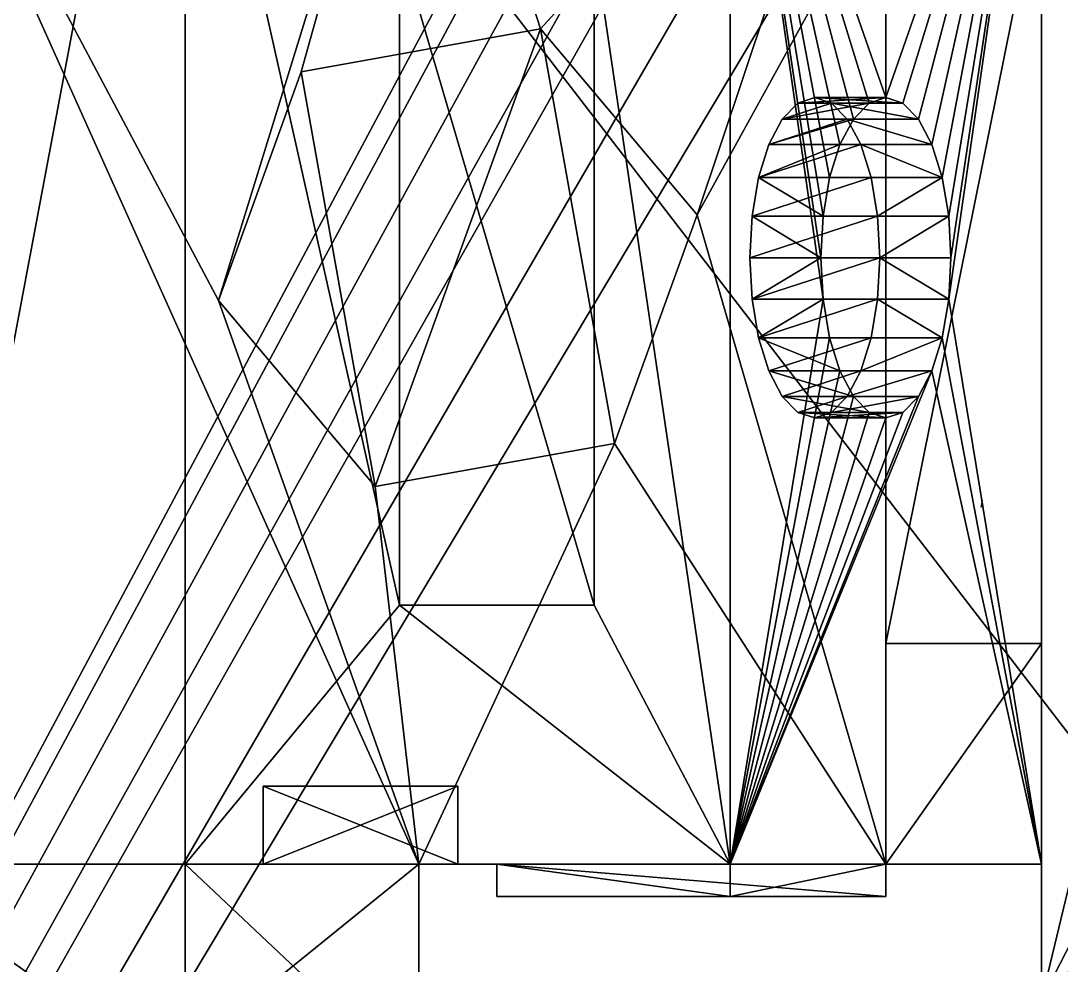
# Model space of a CAD drawing. Extents: x 0 to 36814, y -3929 to 172.
# Drawn here: x 36657.23 to 36670.59, y -3855.21 to -3843.08 of the extents above; entities that cross this region are included whole.
import ezdxf

# ---------------------------------------------------------------- set-up
doc = ezdxf.new("R2010")
doc.units = 0
doc.header["$LTSCALE"] = 25.4
doc.layers.get('0').update_dxf_attribs({"color": 13, "linetype": 'CONTINUOUS'})

# ---------------------------------------------------------------- blocks, each defined once
blk = doc.blocks.new('CVD_PLA_BASE_STL_1')
at = {"color": 0}
mesh = blk.add_polyface(dxfattribs=at)
corners = [(36666.049, 636.842, 3789.597), (36683.701, 636.842, 3791.035), (36686.193, 636.842, 3789.597), (36668.541, 636.842, 3791.035), (36683.701, 636.842, 3793.914), (36668.541, 636.842, 3793.914), (36686.193, 636.842, 3795.351), (36666.049, 636.842, 3795.351), (36622.633, 636.842, 3678.816), (36629.705, 636.842, 3693.938), (36729.613, 636.842, 3678.816), (36627.213, 636.842, 3695.375), (36622.633, 636.842, 3817.773), (36627.213, 636.842, 3698.254), (36629.705, 636.842, 3699.692), (36627.213, 636.842, 3798.19), (36672.23, 636.842, 3713.773), (36674.429, 636.842, 3711.918), (36672.325, 636.842, 3714.303), (36672.515, 636.842, 3715.372), (36672.735, 636.842, 3716.605), (36673.243, 636.842, 3716.788), (36674.264, 636.842, 3717.157), (36675.443, 636.842, 3717.583), (36682.856, 636.842, 3734.503), (36685.054, 636.842, 3732.648), (36682.95, 636.842, 3735.033), (36683.361, 636.842, 3737.335), (36683.868, 636.842, 3737.519), (36686.068, 636.842, 3738.314), (36697.72, 636.842, 3754.114), (36695.521, 636.842, 3755.97), (36695.615, 636.842, 3756.499), (36629.705, 636.842, 3796.753), (36696.026, 636.842, 3758.802), (36696.534, 636.842, 3758.985), (36698.734, 636.842, 3759.78), (36706.34, 636.842, 3789.595), (36663.557, 636.842, 3791.035), (36663.557, 636.842, 3793.914), (36706.34, 636.842, 3795.353), (36627.213, 636.842, 3801.069), (36629.705, 636.842, 3802.506), (36700.427, 636.842, 3755.093), (36729.613, 636.842, 3817.773), (36677.136, 636.842, 3712.896), (36632.197, 636.842, 3695.375), (36675.608, 636.842, 3712.344), (36632.197, 636.842, 3698.254), (36676.629, 636.842, 3712.713), (36677.356, 636.842, 3714.129), (36677.547, 636.842, 3715.198), (36677.642, 636.842, 3715.728), (36687.762, 636.842, 3733.626), (36687.254, 636.842, 3733.443), (36688.173, 636.842, 3735.929), (36688.267, 636.842, 3736.458), (36699.92, 636.842, 3754.909), (36700.838, 636.842, 3757.395), (36700.932, 636.842, 3757.925), (36708.832, 636.842, 3791.037), (36708.832, 636.842, 3793.912), (36632.197, 636.842, 3798.19), (36632.197, 636.842, 3801.069), (36703.848, 636.842, 3791.037), (36688.685, 636.842, 3791.035), (36688.685, 636.842, 3793.914), (36703.848, 636.842, 3793.912)]
mesh.append_faces([[corners[k] for k in face] for face in [(45, 47, 49), (53, 25, 54), (43, 30, 57)]], dxfattribs={"vtx0": -1, "color": 0})
mesh.append_faces([[corners[k] for k in face] for face in [(1, 3, 4), (4, 5, 6), (8, 9, 10), (9, 8, 11), (11, 12, 13), (13, 12, 14), (16, 15, 18), (18, 15, 19), (19, 15, 20), (20, 15, 21), (21, 15, 22), (22, 15, 23), (24, 15, 26), (26, 15, 27), (27, 15, 28), (28, 15, 29), (30, 15, 31), (31, 15, 32), (32, 33, 34), (34, 33, 35), (35, 33, 36), (0, 33, 38), (38, 33, 39), (39, 33, 7), (15, 12, 41), (41, 12, 42), (10, 43, 44), (47, 46, 17), (60, 36, 37), (44, 42, 12), (64, 66, 67), (67, 66, 40)]], dxfattribs={"vtx0": -1, "vtx1": -1, "color": 0})
mesh.append_faces([[corners[k] for k in face] for face in [(14, 12, 15), (14, 15, 16), (23, 15, 24), (29, 15, 30), (36, 33, 0), (36, 0, 37), (37, 0, 2), (7, 33, 40), (43, 10, 45), (45, 10, 9), (45, 46, 47), (43, 52, 53), (53, 23, 25), (43, 29, 30), (44, 36, 60), (44, 40, 33), (40, 6, 7)]], dxfattribs={"vtx0": -1, "vtx1": -1, "vtx2": -1, "color": 0})
mesh.append_faces([[corners[k] for k in face] for face in [(0, 1, 2), (1, 0, 3), (4, 3, 5), (6, 5, 7), (11, 8, 12), (14, 16, 17), (23, 24, 25), (32, 15, 33), (45, 9, 46), (17, 46, 48), (17, 48, 14), (43, 45, 50), (43, 50, 51), (43, 51, 52), (53, 52, 23), (43, 53, 55), (43, 55, 56), (43, 56, 29), (44, 43, 58), (44, 58, 59), (44, 59, 36), (44, 60, 61), (44, 61, 40), (44, 33, 62), (44, 62, 63), (44, 63, 42), (2, 64, 37), (64, 2, 65), (64, 65, 66), (40, 66, 6)]], dxfattribs={"vtx0": -1, "vtx2": -1, "color": 0})
mesh = blk.add_polyface(dxfattribs=at)
corners = [(36729.613, 632.813, 3817.773), (36622.633, 632.813, 3678.816), (36729.613, 632.813, 3678.816), (36622.633, 632.813, 3817.773)]
mesh.append_faces([[corners[k] for k in face] for face in [(0, 1, 2), (1, 0, 3)]], dxfattribs={"vtx0": -1, "color": 0})
blk = doc.blocks.new('_____6')
at = {"color": 0}
for p, q in [((9, 1, 22), (9, 16, 22)), ((9, 1, 22), (9, 16, 22)), ((9, 3, 20), (9, 14, 20)), ((9, 3, 20), (9, 14, 20)), ((16, 14, 20), (16, 3, 20)), ((16, 14, 20), (16, 3, 20)), ((20, 14, 11), (20, 3, 11)), ((20, 14, 11), (20, 3, 11)), ((20, 12, -3), (20, 5, -3)), ((20, 12, -3), (20, 5, -3)), ((11.75, 5.3491, 20), (11.75, 11.3532, 20)), ((11.75, 5.3491, 19), (11.75, 11.3532, 19)), ((11.75, 5.3491, 20), (11.75, 11.3532, 20)), ((11.75, 5.3491, 19), (11.75, 11.3532, 19)), ((14.25, 5.3491, 20), (14.25, 11.3532, 20)), ((14.25, 5.3491, 19), (14.25, 11.3532, 19)), ((14.25, 5.3491, 20), (14.25, 11.3532, 20)), ((14.25, 5.3491, 19), (14.25, 11.3532, 19)), ((13.5603, 10.5746, -3), (10.4861, 10.1865, -3)), ((13.5603, 10.5746, -3), (10.4861, 10.1865, -3)), ((15.5759, 8.8884, -3), (13.5603, 10.5746, -3)), ((15.5759, 8.8884, -3), (13.5603, 10.5746, -3)), ((10.4861, 10.1865, -3), (9.4275, 8.112, -3)), ((10.4861, 10.1865, -3), (9.4275, 8.112, -3)), ((18, 9.9523, 15.5), (17.0862, 9.9523, 15.0939)), ((18, 9.9523, 15.5), (17.0862, 9.9523, 15.0939)), ((17.7839, 9.9029, 15.9863), (16.8701, 9.9029, 15.5801)), ((17.7839, 9.9029, 15.9863), (16.8701, 9.9029, 15.5801)), ((18.2161, 9.9029, 15.0137), (17.3023, 9.9029, 14.6076)), ((18.2161, 9.9029, 15.0137), (17.3023, 9.9029, 14.6076)), ((17.5825, 9.7578, 16.4394), (16.6687, 9.7578, 16.0333)), ((17.5825, 9.7578, 16.4394), (16.6687, 9.7578, 16.0333)), ((18.4175, 9.7578, 14.5606), (17.5037, 9.7578, 14.1544)), ((18.4175, 9.7578, 14.5606), (17.5037, 9.7578, 14.1544)), ((17.4095, 9.527, 16.8286), (16.4957, 9.527, 16.4224)), ((17.4095, 9.527, 16.8286), (16.4957, 9.527, 16.4224)), ((18.5905, 9.527, 14.1714), (17.6767, 9.527, 13.7653)), ((18.5905, 9.527, 14.1714), (17.6767, 9.527, 13.7653)), ((17.2768, 9.2262, 17.1271), (16.363, 9.2262, 16.721)), ((17.2768, 9.2262, 17.1271), (16.363, 9.2262, 16.721)), ((18.7232, 9.2262, 13.8729), (17.8094, 9.2262, 13.4667)), ((18.7232, 9.2262, 13.8729), (17.8094, 9.2262, 13.4667)), ((14.5134, 6.814, -3), (15.5759, 8.8884, -3)), ((14.5134, 6.814, -3), (15.5759, 8.8884, -3)), ((17.1934, 8.8759, 17.3148), (16.2796, 8.8759, 16.9087)), ((17.1934, 8.8759, 17.3148), (16.2796, 8.8759, 16.9087)), ((18.8066, 8.8759, 13.6852), (17.8928, 8.8759, 13.279)), ((18.8066, 8.8759, 13.6852), (17.8928, 8.8759, 13.279)), ((17.1649, 8.5, 17.3789), (16.2511, 8.5, 16.9727)), ((17.1649, 8.5, 17.3789), (16.2511, 8.5, 16.9727)), ((18.8351, 8.5, 13.6211), (17.9212, 8.5, 13.215)), ((18.8351, 8.5, 13.6211), (17.9212, 8.5, 13.215)), ((17.1934, 8.1241, 17.3148), (16.2796, 8.1241, 16.9087)), ((17.1934, 8.1241, 17.3148), (16.2796, 8.1241, 16.9087)), ((18.8066, 8.1241, 13.6852), (17.8928, 8.1241, 13.279)), ((18.8066, 8.1241, 13.6852), (17.8928, 8.1241, 13.279)), ((9.4275, 8.112, -3), (11.4392, 6.4258, -3)), ((9.4275, 8.112, -3), (11.4392, 6.4258, -3)), ((17.2768, 7.7738, 17.1271), (16.363, 7.7738, 16.721)), ((17.2768, 7.7738, 17.1271), (16.363, 7.7738, 16.721)), ((18.7232, 7.7738, 13.8729), (17.8094, 7.7738, 13.4667)), ((18.7232, 7.7738, 13.8729), (17.8094, 7.7738, 13.4667)), ((17.4095, 7.473, 16.8286), (16.4957, 7.473, 16.4224)), ((17.4095, 7.473, 16.8286), (16.4957, 7.473, 16.4224)), ((18.5905, 7.473, 14.1714), (17.6767, 7.473, 13.7653)), ((18.5905, 7.473, 14.1714), (17.6767, 7.473, 13.7653)), ((17.5825, 7.2422, 16.4394), (16.6687, 7.2422, 16.0333)), ((17.5825, 7.2422, 16.4394), (16.6687, 7.2422, 16.0333)), ((18.4175, 7.2422, 14.5606), (17.5037, 7.2422, 14.1544)), ((18.4175, 7.2422, 14.5606), (17.5037, 7.2422, 14.1544)), ((17.7839, 7.0971, 15.9863), (16.8701, 7.0971, 15.5801)), ((17.7839, 7.0971, 15.9863), (16.8701, 7.0971, 15.5801)), ((18.2161, 7.0971, 15.0137), (17.3023, 7.0971, 14.6076)), ((18.2161, 7.0971, 15.0137), (17.3023, 7.0971, 14.6076)), ((18, 7.0477, 15.5), (17.0862, 7.0477, 15.0939)), ((18, 7.0477, 15.5), (17.0862, 7.0477, 15.0939)), ((11.4392, 6.4258, -3), (14.5134, 6.814, -3)), ((11.4392, 6.4258, -3), (14.5134, 6.814, -3)), ((14.25, 5.3491, 20), (11.75, 5.3491, 20)), ((14.25, 5.3491, 19), (11.75, 5.3491, 19)), ((14.25, 5.3491, 20), (11.75, 5.3491, 20)), ((14.25, 5.3491, 19), (11.75, 5.3491, 19)), ((11.75, 5.3491, 20), (11.75, 5.3491, 19)), ((11.75, 5.3491, 20), (11.75, 5.3491, 19)), ((14.25, 5.3491, 20), (14.25, 5.3491, 19)), ((14.25, 5.3491, 20), (14.25, 5.3491, 19)), ((18, 3, -3), (18, 5, -3)), ((18, 5, -3), (20, 5, -3)), ((18, 5, -3), (20, 5, -3)), ((18, 3, -3), (18, 5, -3)), ((20, 5, -3), (20, 3, -3)), ((20, 5, -3), (20, 3, -3)), ((10, 3.7064, 17.5), (12.5, 3.7064, 17.5)), ((10, 3.7064, 9), (10, 3.7064, 17.5)), ((12.5, 3.7064, 9), (10, 3.7064, 9)), ((10, 3, 17.5), (10, 3.7064, 17.5)), ((10, 3.7064, 17.5), (12.5, 3.7064, 17.5)), ((10, 3, 9), (10, 3.7064, 9)), ((10, 3.7064, 9), (10, 3.7064, 17.5)), ((10, 3, 17.5), (10, 3.7064, 17.5)), ((12.5, 3.7064, 9), (10, 3.7064, 9)), ((10, 3, 9), (10, 3.7064, 9)), ((12.5, 3.7064, 17.5), (12.5, 3.7064, 9)), ((12.5, 3, 17.5), (12.5, 3.7064, 17.5)), ((12.5, 3.7064, 17.5), (12.5, 3.7064, 9)), ((12.5, 3, 9), (12.5, 3.7064, 9)), ((12.5, 3, 17.5), (12.5, 3.7064, 17.5)), ((12.5, 3, 9), (12.5, 3.7064, 9)), ((9, 3, 5), (5, 3, 5)), ((5, 3, -3), (12, 3, -3)), ((9, 3, 5), (5, 3, 5)), ((5, 3, -3), (12, 3, -3)), ((5, 3, -3), (12, 3, -3)), ((9, 1, 5), (9, 3, 5)), ((9, 3, 20), (16, 3, 20)), ((9, 1, 20), (9, 3, 20)), ((9, 1, 8), (9, 3, 8)), ((9, 3, 20), (9, 3, 8)), ((9, 1, 20), (9, 3, 20)), ((9, 1, 8), (9, 3, 8)), ((9, 3, 8), (12, 3, 8)), ((9, 1, 5), (9, 3, 5)), ((9, 3, 8), (9, 3, 5)), ((9, 1, 8), (9, 3, 8)), ((9, 3, 5), (12, 3, 5)), ((9, 3, 8), (12, 3, 8)), ((9, 3, 8), (9, 3, 5)), ((9, 3, 5), (12, 3, 5)), ((9, 3, 20), (9, 3, 8)), ((9, 3, 8), (12, 3, 8)), ((9, 3, 20), (16, 3, 20)), ((12.5, 3, 9), (10, 3, 9)), ((10, 3, 9), (10, 3, 17.5)), ((10, 3, 17.5), (12.5, 3, 17.5)), ((10, 3, 17.5), (12.5, 3, 17.5)), ((10, 3, 9), (10, 3, 17.5)), ((12.5, 3, 9), (10, 3, 9)), ((12, 3, 5), (12, 3, -3)), ((12, 3, 5), (12, 3, 8)), ((12, 1, 8), (12, 3, 8)), ((12, -1, -3), (12, 3, -3)), ((12, 1, 8), (12, 3, 8)), ((12, 3, 5), (12, 3, 8)), ((12, 3, 5), (12, 3, -3)), ((12, 3, -3), (18, 3, -3)), ((12, -1, -3), (12, 3, -3)), ((12, 3, 5), (12, 3, 8)), ((12, 3, 5), (12, 3, -3)), ((12, 3, -3), (18, 3, -3)), ((12.5, 3, 17.5), (12.5, 3, 9)), ((12.5, 3, 17.5), (12.5, 3, 9)), ((13, 3, 5), (13, 3, 16)), ((13, 3, 5), (13, 2.7064, 5)), ((13, 3, 16), (13, 2.7064, 16)), ((18, 3, 5), (13, 3, 5)), ((13, 3, 5), (13, 2.7064, 5)), ((13, 3, 16), (16, 3, 16)), ((13, 3, 16), (13, 2.7064, 16)), ((13, 3, 5), (13, 3, 16)), ((13, 3, 16), (16, 3, 16)), ((18, 3, 5), (13, 3, 5)), ((16, 3, 20), (20, 3, 11)), ((16, 3, 16), (18, 3, 11)), ((16, 3, 16), (16, 2.7064, 16)), ((16, 3, 16), (16, 2.7064, 16)), ((16, 3, 20), (20, 3, 11)), ((16, 3, 16), (18, 3, 11)), ((18, 3, -3), (20, 3, -3)), ((18, 3, 5), (18, 2.7064, 5)), ((18, 3, 11), (18, 3, 5)), ((18, 3, 11), (18, 2.7064, 11)), ((18, 3, 5), (18, 2.7064, 5)), ((18, 3, 11), (18, 2.7064, 11)), ((18, 3, -3), (20, 3, -3)), ((18, 3, 11), (18, 3, 5)), ((20, 3, -3), (20, 3, 11)), ((20, 3, -3), (20, 3, 11)), ((13, 2.7064, 5), (13, 2.7064, 16)), ((18, 2.7064, 5), (13, 2.7064, 5)), ((13, 2.7064, 16), (16, 2.7064, 16)), ((13, 2.7064, 5), (13, 2.7064, 16)), ((18, 2.7064, 5), (13, 2.7064, 5)), ((13, 2.7064, 16), (16, 2.7064, 16)), ((16, 2.7064, 16), (18, 2.7064, 11)), ((16, 2.7064, 16), (18, 2.7064, 11)), ((18, 2.7064, 11), (18, 2.7064, 5)), ((18, 2.7064, 11), (18, 2.7064, 5))]:
    blk.add_line(p, q, dxfattribs=at)
mesh = blk.add_polyface(dxfattribs=at)
corners = [(5, 1, 22), (9, 16, 22), (5, 16, 22), (9, 1, 22)]
mesh.append_faces([[corners[k] for k in face] for face in [(0, 1, 2), (1, 0, 3)]], dxfattribs={"vtx0": -1, "color": 0})
mesh = blk.add_polyface(dxfattribs=at)
corners = [(9, 3, 20), (9, 1, 22), (9, 1, 20), (9, 16, 22), (9, 14, 20), (9, 16, 20)]
mesh.append_faces([[corners[k] for k in face] for face in [(0, 1, 2), (3, 4, 5)]], dxfattribs={"vtx0": -1, "color": 0})
mesh.append_faces([[corners[k] for k in face] for face in [(1, 0, 3)]], dxfattribs={"vtx0": -1, "vtx1": -1, "color": 0})
mesh.append_faces([[corners[k] for k in face] for face in [(3, 0, 4)]], dxfattribs={"vtx0": -1, "vtx2": -1, "color": 0})
mesh = blk.add_polyface(dxfattribs=at)
corners = [(12, 14, -3), (9.4275, 8.112, -3), (5, 14, -3), (10.4861, 10.1865, -3), (13.5603, 10.5746, -3), (18, 14, -3), (15.5759, 8.8884, -3), (18, 12, -3), (20, 12, -3), (18, 5, -3), (20, 5, -3), (1, 14, -3), (5, 3, -3), (1, 3, -3), (3, 14, -3), (12, 3, -3), (11.4392, 6.4258, -3), (14.5134, 6.814, -3), (18, 3, -3)]
mesh.append_faces([[corners[k] for k in face] for face in [(9, 8, 10), (11, 12, 13)]], dxfattribs={"vtx0": -1, "color": 0})
mesh.append_faces([[corners[k] for k in face] for face in [(0, 1, 2), (1, 0, 3), (3, 0, 4), (4, 5, 6), (8, 9, 7), (12, 2, 15), (15, 17, 18), (18, 7, 9)]], dxfattribs={"vtx0": -1, "vtx1": -1, "color": 0})
mesh.append_faces([[corners[k] for k in face] for face in [(15, 2, 1), (18, 6, 7)]], dxfattribs={"vtx0": -1, "vtx1": -1, "vtx2": -1, "color": 0})
mesh.append_faces([[corners[k] for k in face] for face in [(4, 0, 5), (6, 5, 7), (12, 11, 14), (12, 14, 2), (15, 1, 16), (15, 16, 17), (18, 17, 6)]], dxfattribs={"vtx0": -1, "vtx2": -1, "color": 0})
mesh = blk.add_polyface(dxfattribs=at)
corners = [(9, 3, 20), (11.75, 5.3491, 20), (9, 14, 20), (16, 3, 20), (14.25, 5.3491, 20), (14.25, 11.3532, 20), (11.75, 11.3532, 20), (16, 14, 20)]
mesh.append_faces([[corners[k] for k in face] for face in [(0, 1, 2), (1, 3, 4), (4, 3, 5), (2, 6, 7), (6, 2, 1), (7, 5, 3)]], dxfattribs={"vtx0": -1, "vtx1": -1, "color": 0})
mesh.append_faces([[corners[k] for k in face] for face in [(1, 0, 3), (7, 6, 5)]], dxfattribs={"vtx0": -1, "vtx2": -1, "color": 0})
mesh = blk.add_polyface(dxfattribs=at)
corners = [(20, 3, 11), (18.5905, 7.473, 14.1714), (16, 3, 20), (18.7232, 7.7738, 13.8729), (18.8066, 8.1241, 13.6852), (20, 14, 11), (18.4175, 7.2422, 14.5606), (18.2161, 7.0971, 15.0137), (18, 7.0477, 15.5), (18.8351, 8.5, 13.6211), (18.8066, 8.8759, 13.6852), (18.7232, 9.2262, 13.8729), (18.5905, 9.527, 14.1714), (18.4175, 9.7578, 14.5606), (18.2161, 9.9029, 15.0137), (18, 9.9523, 15.5), (17.1934, 8.1241, 17.3148), (16, 14, 20), (17.2768, 7.7738, 17.1271), (17.4095, 7.473, 16.8286), (17.5825, 7.2422, 16.4394), (17.7839, 7.0971, 15.9863), (17.1649, 8.5, 17.3789), (17.1934, 8.8759, 17.3148), (17.2768, 9.2262, 17.1271), (17.4095, 9.527, 16.8286), (17.5825, 9.7578, 16.4394), (17.7839, 9.9029, 15.9863)]
mesh.append_faces([[corners[k] for k in face] for face in [(0, 1, 2), (1, 0, 3), (3, 0, 4), (4, 5, 9), (9, 5, 10), (10, 5, 11), (11, 5, 12), (12, 5, 13), (13, 5, 14), (14, 5, 15), (2, 16, 17), (16, 2, 18), (18, 2, 19), (19, 2, 20), (20, 2, 21), (21, 2, 8), (17, 15, 5)]], dxfattribs={"vtx0": -1, "vtx1": -1, "color": 0})
mesh.append_faces([[corners[k] for k in face] for face in [(4, 0, 5), (2, 1, 6), (2, 6, 7), (2, 7, 8), (17, 16, 22), (17, 22, 23), (17, 23, 24), (17, 24, 25), (17, 25, 26), (17, 26, 27), (17, 27, 15)]], dxfattribs={"vtx0": -1, "vtx2": -1, "color": 0})
mesh = blk.add_polyface(dxfattribs=at)
corners = [(20, 5, -3), (20, 3, 11), (20, 3, -3), (20, 14, 11), (20, 12, -3), (20, 14, -3)]
mesh.append_faces([[corners[k] for k in face] for face in [(0, 1, 2), (3, 4, 5)]], dxfattribs={"vtx0": -1, "color": 0})
mesh.append_faces([[corners[k] for k in face] for face in [(1, 0, 3)]], dxfattribs={"vtx0": -1, "vtx1": -1, "color": 0})
mesh.append_faces([[corners[k] for k in face] for face in [(3, 0, 4)]], dxfattribs={"vtx0": -1, "vtx2": -1, "color": 0})
mesh = blk.add_polyface(dxfattribs=at)
corners = [(14.25, 5.3491, 19), (11.75, 11.3532, 19), (11.75, 5.3491, 19), (14.25, 11.3532, 19)]
mesh.append_faces([[corners[k] for k in face] for face in [(0, 1, 2), (1, 0, 3)]], dxfattribs={"vtx0": -1, "color": 0})
mesh = blk.add_polyface(dxfattribs=at)
corners = [(11.75, 5.3491, 19), (11.75, 11.3532, 20), (11.75, 5.3491, 20), (11.75, 11.3532, 19)]
mesh.append_faces([[corners[k] for k in face] for face in [(0, 1, 2), (1, 0, 3)]], dxfattribs={"vtx0": -1, "color": 0})
mesh = blk.add_polyface(dxfattribs=at)
corners = [(14.25, 11.3532, 20), (14.25, 5.3491, 19), (14.25, 5.3491, 20), (14.25, 11.3532, 19)]
mesh.append_faces([[corners[k] for k in face] for face in [(0, 1, 2), (1, 0, 3)]], dxfattribs={"vtx0": -1, "color": 0})
mesh = blk.add_polyface(dxfattribs=at)
corners = [(10.4861, 10.1865, -3), (11.4392, 6.4258, -3), (9.4275, 8.112, -3), (13.5603, 10.5746, -3), (14.5134, 6.814, -3), (15.5759, 8.8884, -3)]
mesh.append_faces([[corners[k] for k in face] for face in [(0, 1, 2), (4, 3, 5)]], dxfattribs={"vtx0": -1, "color": 0})
mesh.append_faces([[corners[k] for k in face] for face in [(1, 3, 4)]], dxfattribs={"vtx0": -1, "vtx1": -1, "color": 0})
mesh.append_faces([[corners[k] for k in face] for face in [(1, 0, 3)]], dxfattribs={"vtx0": -1, "vtx2": -1, "color": 0})
mesh = blk.add_polyface(dxfattribs=at)
corners = [(17.3023, 7.0971, 14.6076), (16.8701, 7.0971, 15.5801), (17.0862, 7.0477, 15.0939), (17.5037, 7.2422, 14.1544), (16.6687, 7.2422, 16.0333), (17.6767, 7.473, 13.7653), (16.4957, 7.473, 16.4224), (17.8094, 7.7738, 13.4667), (16.363, 7.7738, 16.721), (17.8928, 8.1241, 13.279), (16.2796, 8.1241, 16.9087), (17.9212, 8.5, 13.215), (16.2511, 8.5, 16.9727), (17.8928, 8.8759, 13.279), (16.2796, 8.8759, 16.9087), (17.8094, 9.2262, 13.4667), (16.363, 9.2262, 16.721), (17.6767, 9.527, 13.7653), (16.4957, 9.527, 16.4224), (17.5037, 9.7578, 14.1544), (16.6687, 9.7578, 16.0333), (17.3023, 9.9029, 14.6076), (16.8701, 9.9029, 15.5801), (17.0862, 9.9523, 15.0939)]
mesh.append_faces([[corners[k] for k in face] for face in [(0, 1, 2), (22, 21, 23)]], dxfattribs={"vtx0": -1, "color": 0})
mesh.append_faces([[corners[k] for k in face] for face in [(1, 3, 4), (4, 5, 6), (6, 7, 8), (8, 9, 10), (10, 11, 12), (12, 13, 14), (14, 15, 16), (16, 17, 18), (18, 19, 20), (20, 21, 22)]], dxfattribs={"vtx0": -1, "vtx1": -1, "color": 0})
mesh.append_faces([[corners[k] for k in face] for face in [(1, 0, 3), (4, 3, 5), (6, 5, 7), (8, 7, 9), (10, 9, 11), (12, 11, 13), (14, 13, 15), (16, 15, 17), (18, 17, 19), (20, 19, 21)]], dxfattribs={"vtx0": -1, "vtx2": -1, "color": 0})
mesh = blk.add_polyface(dxfattribs=at)
corners = [(18, 9.9523, 15.5), (16.8701, 9.9029, 15.5801), (17.0862, 9.9523, 15.0939), (17.7839, 9.9029, 15.9863)]
mesh.append_faces([[corners[k] for k in face] for face in [(0, 1, 2), (1, 0, 3)]], dxfattribs={"vtx0": -1, "color": 0})
mesh = blk.add_polyface(dxfattribs=at)
corners = [(18.2161, 9.9029, 15.0137), (17.0862, 9.9523, 15.0939), (17.3023, 9.9029, 14.6076), (18, 9.9523, 15.5)]
mesh.append_faces([[corners[k] for k in face] for face in [(0, 1, 2), (1, 0, 3)]], dxfattribs={"vtx0": -1, "color": 0})
mesh = blk.add_polyface(dxfattribs=at)
corners = [(17.7839, 9.9029, 15.9863), (16.6687, 9.7578, 16.0333), (16.8701, 9.9029, 15.5801), (17.5825, 9.7578, 16.4394)]
mesh.append_faces([[corners[k] for k in face] for face in [(0, 1, 2), (1, 0, 3)]], dxfattribs={"vtx0": -1, "color": 0})
mesh = blk.add_polyface(dxfattribs=at)
corners = [(18.4175, 9.7578, 14.5606), (17.3023, 9.9029, 14.6076), (17.5037, 9.7578, 14.1544), (18.2161, 9.9029, 15.0137)]
mesh.append_faces([[corners[k] for k in face] for face in [(0, 1, 2), (1, 0, 3)]], dxfattribs={"vtx0": -1, "color": 0})
mesh = blk.add_polyface(dxfattribs=at)
corners = [(17.5825, 9.7578, 16.4394), (16.4957, 9.527, 16.4224), (16.6687, 9.7578, 16.0333), (17.4095, 9.527, 16.8286)]
mesh.append_faces([[corners[k] for k in face] for face in [(0, 1, 2), (1, 0, 3)]], dxfattribs={"vtx0": -1, "color": 0})
mesh = blk.add_polyface(dxfattribs=at)
corners = [(18.5905, 9.527, 14.1714), (17.5037, 9.7578, 14.1544), (17.6767, 9.527, 13.7653), (18.4175, 9.7578, 14.5606)]
mesh.append_faces([[corners[k] for k in face] for face in [(0, 1, 2), (1, 0, 3)]], dxfattribs={"vtx0": -1, "color": 0})
mesh = blk.add_polyface(dxfattribs=at)
corners = [(17.4095, 9.527, 16.8286), (16.363, 9.2262, 16.721), (16.4957, 9.527, 16.4224), (17.2768, 9.2262, 17.1271)]
mesh.append_faces([[corners[k] for k in face] for face in [(0, 1, 2), (1, 0, 3)]], dxfattribs={"vtx0": -1, "color": 0})
mesh = blk.add_polyface(dxfattribs=at)
corners = [(18.7232, 9.2262, 13.8729), (17.6767, 9.527, 13.7653), (17.8094, 9.2262, 13.4667), (18.5905, 9.527, 14.1714)]
mesh.append_faces([[corners[k] for k in face] for face in [(0, 1, 2), (1, 0, 3)]], dxfattribs={"vtx0": -1, "color": 0})
mesh = blk.add_polyface(dxfattribs=at)
corners = [(16.363, 9.2262, 16.721), (17.1934, 8.8759, 17.3148), (16.2796, 8.8759, 16.9087), (17.2768, 9.2262, 17.1271)]
mesh.append_faces([[corners[k] for k in face] for face in [(0, 1, 2), (1, 0, 3)]], dxfattribs={"vtx0": -1, "color": 0})
mesh = blk.add_polyface(dxfattribs=at)
corners = [(17.8928, 8.8759, 13.279), (18.7232, 9.2262, 13.8729), (17.8094, 9.2262, 13.4667), (18.8066, 8.8759, 13.6852)]
mesh.append_faces([[corners[k] for k in face] for face in [(0, 1, 2), (1, 0, 3)]], dxfattribs={"vtx0": -1, "color": 0})
mesh = blk.add_polyface(dxfattribs=at)
corners = [(16.2796, 8.8759, 16.9087), (17.1649, 8.5, 17.3789), (16.2511, 8.5, 16.9727), (17.1934, 8.8759, 17.3148)]
mesh.append_faces([[corners[k] for k in face] for face in [(0, 1, 2), (1, 0, 3)]], dxfattribs={"vtx0": -1, "color": 0})
mesh = blk.add_polyface(dxfattribs=at)
corners = [(17.9212, 8.5, 13.215), (18.8066, 8.8759, 13.6852), (17.8928, 8.8759, 13.279), (18.8351, 8.5, 13.6211)]
mesh.append_faces([[corners[k] for k in face] for face in [(0, 1, 2), (1, 0, 3)]], dxfattribs={"vtx0": -1, "color": 0})
mesh = blk.add_polyface(dxfattribs=at)
corners = [(17.1649, 8.5, 17.3789), (16.2796, 8.1241, 16.9087), (16.2511, 8.5, 16.9727), (17.1934, 8.1241, 17.3148)]
mesh.append_faces([[corners[k] for k in face] for face in [(0, 1, 2), (1, 0, 3)]], dxfattribs={"vtx0": -1, "color": 0})
mesh = blk.add_polyface(dxfattribs=at)
corners = [(18.8066, 8.1241, 13.6852), (17.9212, 8.5, 13.215), (17.8928, 8.1241, 13.279), (18.8351, 8.5, 13.6211)]
mesh.append_faces([[corners[k] for k in face] for face in [(0, 1, 2), (1, 0, 3)]], dxfattribs={"vtx0": -1, "color": 0})
mesh = blk.add_polyface(dxfattribs=at)
corners = [(17.1934, 8.1241, 17.3148), (16.363, 7.7738, 16.721), (16.2796, 8.1241, 16.9087), (17.2768, 7.7738, 17.1271)]
mesh.append_faces([[corners[k] for k in face] for face in [(0, 1, 2), (1, 0, 3)]], dxfattribs={"vtx0": -1, "color": 0})
mesh = blk.add_polyface(dxfattribs=at)
corners = [(18.7232, 7.7738, 13.8729), (17.8928, 8.1241, 13.279), (17.8094, 7.7738, 13.4667), (18.8066, 8.1241, 13.6852)]
mesh.append_faces([[corners[k] for k in face] for face in [(0, 1, 2), (1, 0, 3)]], dxfattribs={"vtx0": -1, "color": 0})
mesh = blk.add_polyface(dxfattribs=at)
corners = [(16.363, 7.7738, 16.721), (17.4095, 7.473, 16.8286), (16.4957, 7.473, 16.4224), (17.2768, 7.7738, 17.1271)]
mesh.append_faces([[corners[k] for k in face] for face in [(0, 1, 2), (1, 0, 3)]], dxfattribs={"vtx0": -1, "color": 0})
mesh = blk.add_polyface(dxfattribs=at)
corners = [(17.6767, 7.473, 13.7653), (18.7232, 7.7738, 13.8729), (17.8094, 7.7738, 13.4667), (18.5905, 7.473, 14.1714)]
mesh.append_faces([[corners[k] for k in face] for face in [(0, 1, 2), (1, 0, 3)]], dxfattribs={"vtx0": -1, "color": 0})
mesh = blk.add_polyface(dxfattribs=at)
corners = [(16.4957, 7.473, 16.4224), (17.5825, 7.2422, 16.4394), (16.6687, 7.2422, 16.0333), (17.4095, 7.473, 16.8286)]
mesh.append_faces([[corners[k] for k in face] for face in [(0, 1, 2), (1, 0, 3)]], dxfattribs={"vtx0": -1, "color": 0})
mesh = blk.add_polyface(dxfattribs=at)
corners = [(17.5037, 7.2422, 14.1544), (18.5905, 7.473, 14.1714), (17.6767, 7.473, 13.7653), (18.4175, 7.2422, 14.5606)]
mesh.append_faces([[corners[k] for k in face] for face in [(0, 1, 2), (1, 0, 3)]], dxfattribs={"vtx0": -1, "color": 0})
mesh = blk.add_polyface(dxfattribs=at)
corners = [(16.6687, 7.2422, 16.0333), (17.7839, 7.0971, 15.9863), (16.8701, 7.0971, 15.5801), (17.5825, 7.2422, 16.4394)]
mesh.append_faces([[corners[k] for k in face] for face in [(0, 1, 2), (1, 0, 3)]], dxfattribs={"vtx0": -1, "color": 0})
mesh = blk.add_polyface(dxfattribs=at)
corners = [(17.3023, 7.0971, 14.6076), (18.4175, 7.2422, 14.5606), (17.5037, 7.2422, 14.1544), (18.2161, 7.0971, 15.0137)]
mesh.append_faces([[corners[k] for k in face] for face in [(0, 1, 2), (1, 0, 3)]], dxfattribs={"vtx0": -1, "color": 0})
mesh = blk.add_polyface(dxfattribs=at)
corners = [(16.8701, 7.0971, 15.5801), (18, 7.0477, 15.5), (17.0862, 7.0477, 15.0939), (17.7839, 7.0971, 15.9863)]
mesh.append_faces([[corners[k] for k in face] for face in [(0, 1, 2), (1, 0, 3)]], dxfattribs={"vtx0": -1, "color": 0})
mesh = blk.add_polyface(dxfattribs=at)
corners = [(17.0862, 7.0477, 15.0939), (18.2161, 7.0971, 15.0137), (17.3023, 7.0971, 14.6076), (18, 7.0477, 15.5)]
mesh.append_faces([[corners[k] for k in face] for face in [(0, 1, 2), (1, 0, 3)]], dxfattribs={"vtx0": -1, "color": 0})
mesh = blk.add_polyface(dxfattribs=at)
corners = [(11.75, 5.3491, 20), (14.25, 5.3491, 19), (11.75, 5.3491, 19), (14.25, 5.3491, 20)]
mesh.append_faces([[corners[k] for k in face] for face in [(0, 1, 2), (1, 0, 3)]], dxfattribs={"vtx0": -1, "color": 0})
mesh = blk.add_polyface(dxfattribs=at)
corners = [(20, 5, -3), (18, 3, -3), (18, 5, -3), (20, 3, -3)]
mesh.append_faces([[corners[k] for k in face] for face in [(0, 1, 2), (1, 0, 3)]], dxfattribs={"vtx0": -1, "color": 0})
mesh = blk.add_polyface(dxfattribs=at)
corners = [(12.5, 3.7064, 17.5), (10, 3.7064, 9), (12.5, 3.7064, 9), (10, 3.7064, 17.5)]
mesh.append_faces([[corners[k] for k in face] for face in [(0, 1, 2), (1, 0, 3)]], dxfattribs={"vtx0": -1, "color": 0})
mesh = blk.add_polyface(dxfattribs=at)
corners = [(12.5, 3.7064, 17.5), (10, 3, 17.5), (10, 3.7064, 17.5), (12.5, 3, 17.5)]
mesh.append_faces([[corners[k] for k in face] for face in [(0, 1, 2), (1, 0, 3)]], dxfattribs={"vtx0": -1, "color": 0})
mesh = blk.add_polyface(dxfattribs=at)
corners = [(10, 3, 9), (10, 3.7064, 17.5), (10, 3, 17.5), (10, 3.7064, 9)]
mesh.append_faces([[corners[k] for k in face] for face in [(0, 1, 2), (1, 0, 3)]], dxfattribs={"vtx0": -1, "color": 0})
mesh = blk.add_polyface(dxfattribs=at)
corners = [(12.5, 3, 9), (10, 3.7064, 9), (10, 3, 9), (12.5, 3.7064, 9)]
mesh.append_faces([[corners[k] for k in face] for face in [(0, 1, 2), (1, 0, 3)]], dxfattribs={"vtx0": -1, "color": 0})
mesh = blk.add_polyface(dxfattribs=at)
corners = [(12.5, 3.7064, 17.5), (12.5, 3, 9), (12.5, 3, 17.5), (12.5, 3.7064, 9)]
mesh.append_faces([[corners[k] for k in face] for face in [(0, 1, 2), (1, 0, 3)]], dxfattribs={"vtx0": -1, "color": 0})
mesh = blk.add_polyface(dxfattribs=at)
corners = [(1, 3, 5), (5, 3, 3), (1, 3, 3), (5, 3, 5), (12, 3, -3), (5, 3, -3), (12, 3, 5), (9, 3, 5)]
mesh.append_faces([[corners[k] for k in face] for face in [(0, 1, 2), (1, 4, 5), (6, 3, 7)]], dxfattribs={"vtx0": -1, "color": 0})
mesh.append_faces([[corners[k] for k in face] for face in [(4, 1, 6)]], dxfattribs={"vtx0": -1, "vtx1": -1, "color": 0})
mesh.append_faces([[corners[k] for k in face] for face in [(6, 1, 3)]], dxfattribs={"vtx0": -1, "vtx1": -1, "vtx2": -1, "color": 0})
mesh.append_faces([[corners[k] for k in face] for face in [(1, 0, 3)]], dxfattribs={"vtx0": -1, "vtx2": -1, "color": 0})
mesh = blk.add_polyface(dxfattribs=at)
corners = [(9, 1, 5), (5, 3, 5), (5, 1, 5), (9, 3, 5)]
mesh.append_faces([[corners[k] for k in face] for face in [(0, 1, 2), (1, 0, 3)]], dxfattribs={"vtx0": -1, "color": 0})
mesh = blk.add_polyface(dxfattribs=at)
corners = [(12, 3, -3), (5, -1, -3), (5, 3, -3), (12, -1, -3)]
mesh.append_faces([[corners[k] for k in face] for face in [(0, 1, 2), (1, 0, 3)]], dxfattribs={"vtx0": -1, "color": 0})
mesh = blk.add_polyface(dxfattribs=at)
corners = [(9, 3, 8), (9, 1, 20), (9, 1, 8), (9, 3, 20)]
mesh.append_faces([[corners[k] for k in face] for face in [(0, 1, 2), (1, 0, 3)]], dxfattribs={"vtx0": -1, "color": 0})
mesh = blk.add_polyface(dxfattribs=at)
corners = [(12, 1, 8), (9, 3, 8), (9, 1, 8), (12, 3, 8)]
mesh.append_faces([[corners[k] for k in face] for face in [(0, 1, 2), (1, 0, 3)]], dxfattribs={"vtx0": -1, "color": 0})
mesh = blk.add_polyface(dxfattribs=at)
corners = [(9, 3, 5), (9, 1, 8), (9, 1, 5), (9, 3, 8)]
mesh.append_faces([[corners[k] for k in face] for face in [(0, 1, 2), (1, 0, 3)]], dxfattribs={"vtx0": -1, "color": 0})
mesh = blk.add_polyface(dxfattribs=at)
corners = [(12, 3, 8), (9, 3, 5), (12, 3, 5), (9, 3, 8)]
mesh.append_faces([[corners[k] for k in face] for face in [(0, 1, 2), (1, 0, 3)]], dxfattribs={"vtx0": -1, "color": 0})
mesh = blk.add_polyface(dxfattribs=at)
corners = [(20, 3, 11), (18, 3, -3), (20, 3, -3), (18, 3, 5), (12, 3, -3), (18, 3, 11), (16, 3, 20), (16, 3, 16), (13, 3, 16), (12.5, 3, 17.5), (10, 3, 17.5), (9, 3, 8), (10, 3, 9), (9, 3, 20), (12.5, 3, 9), (12, 3, 5), (13, 3, 5), (12, 3, 8)]
mesh.append_faces([[corners[k] for k in face] for face in [(0, 1, 2)]], dxfattribs={"vtx0": -1, "color": 0})
mesh.append_faces([[corners[k] for k in face] for face in [(1, 3, 4), (3, 0, 5), (5, 6, 7), (7, 6, 8), (9, 6, 10), (11, 12, 13), (12, 11, 14), (13, 10, 6), (15, 14, 17), (17, 14, 11), (14, 8, 9)]], dxfattribs={"vtx0": -1, "vtx1": -1, "color": 0})
mesh.append_faces([[corners[k] for k in face] for face in [(1, 0, 3), (8, 6, 9), (15, 16, 14)]], dxfattribs={"vtx0": -1, "vtx1": -1, "vtx2": -1, "color": 0})
mesh.append_faces([[corners[k] for k in face] for face in [(5, 0, 6), (13, 12, 10), (3, 15, 4), (15, 3, 16), (14, 16, 8)]], dxfattribs={"vtx0": -1, "vtx2": -1, "color": 0})
mesh = blk.add_polyface(dxfattribs=at)
corners = [(12, 3, -3), (12, -1, 8), (12, -1, -3), (12, 1, 8), (12, 3, 5), (12, 3, 8)]
mesh.append_faces([[corners[k] for k in face] for face in [(0, 1, 2), (3, 4, 5)]], dxfattribs={"vtx0": -1, "color": 0})
mesh.append_faces([[corners[k] for k in face] for face in [(1, 0, 3)]], dxfattribs={"vtx0": -1, "vtx1": -1, "color": 0})
mesh.append_faces([[corners[k] for k in face] for face in [(3, 0, 4)]], dxfattribs={"vtx0": -1, "vtx2": -1, "color": 0})
mesh = blk.add_polyface(dxfattribs=at)
corners = [(13, 3, 16), (13, 2.7064, 5), (13, 2.7064, 16), (13, 3, 5)]
mesh.append_faces([[corners[k] for k in face] for face in [(0, 1, 2), (1, 0, 3)]], dxfattribs={"vtx0": -1, "color": 0})
mesh = blk.add_polyface(dxfattribs=at)
corners = [(13, 3, 5), (18, 2.7064, 5), (13, 2.7064, 5), (18, 3, 5)]
mesh.append_faces([[corners[k] for k in face] for face in [(0, 1, 2), (1, 0, 3)]], dxfattribs={"vtx0": -1, "color": 0})
mesh = blk.add_polyface(dxfattribs=at)
corners = [(16, 2.7064, 16), (13, 3, 16), (13, 2.7064, 16), (16, 3, 16)]
mesh.append_faces([[corners[k] for k in face] for face in [(0, 1, 2), (1, 0, 3)]], dxfattribs={"vtx0": -1, "color": 0})
mesh = blk.add_polyface(dxfattribs=at)
corners = [(18, 3, 11), (16, 2.7064, 16), (18, 2.7064, 11), (16, 3, 16)]
mesh.append_faces([[corners[k] for k in face] for face in [(0, 1, 2), (1, 0, 3)]], dxfattribs={"vtx0": -1, "color": 0})
mesh = blk.add_polyface(dxfattribs=at)
corners = [(18, 2.7064, 5), (18, 3, 11), (18, 2.7064, 11), (18, 3, 5)]
mesh.append_faces([[corners[k] for k in face] for face in [(0, 1, 2), (1, 0, 3)]], dxfattribs={"vtx0": -1, "color": 0})
mesh = blk.add_polyface(dxfattribs=at)
corners = [(18, 2.7064, 5), (13, 2.7064, 16), (13, 2.7064, 5), (18, 2.7064, 11), (16, 2.7064, 16)]
mesh.append_faces([[corners[k] for k in face] for face in [(0, 1, 2), (1, 3, 4)]], dxfattribs={"vtx0": -1, "color": 0})
mesh.append_faces([[corners[k] for k in face] for face in [(1, 0, 3)]], dxfattribs={"vtx0": -1, "vtx2": -1, "color": 0})
blk = doc.blocks.new('_____10')
at = {"color": 0, "yscale": 1.415700000000001, "rotation": 4.419364827120145e-10}
blk.add_blockref('_____6', (9.622, 22.058, 5.015), dxfattribs=at)
blk = doc.blocks.new('_____12')
at = {"color": 0}
for p, q in [((29.622, 41.878, 14.024), (29.622, 24.561, 14.024)), ((29.622, 41.878, 0.024), (29.622, 24.561, 0.024)), ((29.622, 41.878, 14.024), (29.622, 24.561, 14.024)), ((29.622, 41.878, 0.024), (29.622, 24.561, 0.024)), ((28.86, 30.983, -1.99), (28.842, 30.884, -1.99))]:
    blk.add_line(p, q, dxfattribs=at)
blk.add_blockref('_____10', (0, 0, -1.99), dxfattribs=at)
mesh = blk.add_polyface(dxfattribs=at)
corners = [(48.335, 30.279, 14.024), (49.553, 35.115, 14.024), (48.262, 37.256, 14.024), (49.58, 32.447, 14.024), (56.833, 39.502, 14.024), (56.95, 28.213, 14.024), (29.622, 24.561, 14.024), (34.137, 25.823, 14.024), (32.846, 27.964, 14.024), (45.21, 15.561, 14.024), (43.844, 20.509, 14.024), (41.417, 30.211, 14.024), (41.506, 37.328, 14.024), (42.84, 33.733, 14.024), (42.908, 33.216, 14.024), (43.107, 32.733, 14.024), (43.131, 32.703, 14.024), (43.425, 32.319, 14.024), (43.684, 28.998, 14.024), (46.343, 20.509, 14.024), (60.799, 24.561, 14.024), (55.705, 26.045, 14.024), (46.572, 32.733, 14.024), (46.771, 33.216, 14.024), (46.84, 33.733, 14.024), (29.622, 43.294, 14.024), (29.622, 41.878, 14.024), (33.26, 39.672, 14.024), (34.615, 41.773, 14.024), (44.439, 53.382, 14.024), (43.329, 46.995, 14.024), (42.908, 34.251, 14.024), (43.107, 34.733, 14.024), (43.153, 34.793, 14.024), (45.828, 47.04, 14.024), (60.799, 43.352, 14.024), (55.542, 41.644, 14.024), (45.982, 38.506, 14.024), (46.254, 35.147, 14.024), (46.549, 34.763, 14.024), (46.572, 34.733, 14.024), (46.771, 34.251, 14.024), (60.799, 41.878, 14.024), (44.793, 35.727, 14.024), (44.724, 38.501, 14.024), (44.84, 35.733, 14.024), (45.357, 35.665, 14.024), (45.84, 35.465, 14.024), (43.84, 32.001, 14.024), (43.939, 29.003, 14.024), (44.322, 31.801, 14.024), (45.938, 29.003, 14.024), (44.84, 31.733, 14.024), (44.88, 31.739, 14.024), (45.357, 31.801, 14.024), (45.84, 32.001, 14.024), (46.254, 32.319, 14.024), (46.183, 29.008, 14.024), (43.425, 35.147, 14.024), (43.483, 38.496, 14.024), (43.84, 35.465, 14.024), (44.322, 35.665, 14.024), (40.126, 32.352, 14.024), (40.151, 35.227, 14.024)]
mesh.append_faces([[corners[k] for k in face] for face in [(6, 25, 26), (35, 20, 42)]], dxfattribs={"vtx0": -1, "color": 0})
mesh.append_faces([[corners[k] for k in face] for face in [(1, 3, 4), (7, 10, 11), (13, 10, 14), (14, 10, 15), (15, 10, 16), (16, 10, 17), (10, 9, 19), (22, 0, 23), (23, 0, 24), (21, 20, 5), (25, 28, 29), (29, 34, 35), (36, 37, 2), (48, 49, 50), (50, 51, 52), (52, 51, 53), (53, 51, 54), (54, 51, 55), (55, 51, 56), (56, 19, 22), (58, 30, 33), (30, 58, 59), (59, 60, 44), (62, 27, 8), (27, 62, 63), (63, 11, 12)]], dxfattribs={"vtx0": -1, "vtx1": -1, "color": 0})
mesh.append_faces([[corners[k] for k in face] for face in [(7, 9, 10), (11, 10, 12), (12, 10, 13), (19, 20, 21), (19, 0, 22), (24, 0, 2), (25, 6, 27), (27, 6, 8), (29, 12, 30), (30, 12, 13), (35, 34, 36), (2, 37, 38), (35, 4, 5), (35, 5, 20)]], dxfattribs={"vtx0": -1, "vtx1": -1, "vtx2": -1, "color": 0})
mesh.append_faces([[corners[k] for k in face] for face in [(0, 1, 2), (1, 0, 3), (4, 3, 5), (6, 7, 8), (7, 6, 9), (17, 10, 18), (19, 9, 20), (19, 21, 0), (25, 27, 28), (29, 28, 12), (30, 13, 31), (30, 31, 32), (30, 32, 33), (29, 30, 34), (36, 34, 37), (2, 38, 39), (2, 39, 40), (2, 40, 41), (2, 41, 24), (35, 36, 4), (43, 37, 44), (37, 43, 45), (37, 45, 46), (37, 46, 47), (37, 47, 38), (18, 48, 17), (48, 18, 49), (50, 49, 51), (56, 51, 57), (56, 57, 19), (59, 58, 60), (44, 60, 61), (44, 61, 43), (63, 62, 11)]], dxfattribs={"vtx0": -1, "vtx2": -1, "color": 0})
mesh = blk.add_polyface(dxfattribs=at)
corners = [(44.439, 53.382, 0.024), (29.622, 41.878, 0.024), (29.622, 43.294, 0.024), (29.622, 24.561, 0.024), (41.767, 33.184, 0.024), (42.826, 36.121, 0.024), (45.9, 36.67, 0.024), (60.799, 43.352, 0.024), (47.915, 34.283, 0.024), (60.799, 24.561, 0.024), (60.799, 41.878, 0.024), (45.21, 15.561, 0.024), (43.779, 30.797, 0.024), (46.853, 31.346, 0.024)]
mesh.append_faces([[corners[k] for k in face] for face in [(0, 1, 2), (9, 7, 10)]], dxfattribs={"vtx0": -1, "color": 0})
mesh.append_faces([[corners[k] for k in face] for face in [(1, 0, 3), (4, 0, 5), (5, 0, 6), (6, 7, 8), (11, 13, 9)]], dxfattribs={"vtx0": -1, "vtx1": -1, "color": 0})
mesh.append_faces([[corners[k] for k in face] for face in [(3, 0, 4), (8, 7, 9)]], dxfattribs={"vtx0": -1, "vtx1": -1, "vtx2": -1, "color": 0})
mesh.append_faces([[corners[k] for k in face] for face in [(6, 0, 7), (4, 11, 3), (11, 4, 12), (11, 12, 13), (9, 13, 8)]], dxfattribs={"vtx0": -1, "vtx2": -1, "color": 0})
mesh = blk.add_polyface(dxfattribs=at)
corners = [(29.622, 41.878, 14.024), (29.622, 24.561, 0.024), (29.622, 24.561, 14.024), (29.622, 41.878, 0.024)]
mesh.append_faces([[corners[k] for k in face] for face in [(0, 1, 2), (1, 0, 3)]], dxfattribs={"vtx0": -1, "color": 0})
blk = doc.blocks.new('_____1')
at = {"color": 0}
blk.add_blockref('_____12', (-2.622, 1.027, 1.99), dxfattribs=at)
blk = doc.blocks.new('_____2')
at = {"color": 0}
blk.add_blockref('_____1', (0, 0), dxfattribs=at)

msp = doc.modelspace()

# ---------------------------------------------------------------- block references
at = {"color": 0, "extrusion": (0, -1, 3.15692e-13)}
msp.add_blockref('CVD_PLA_BASE_STL_1', (-0.001, 0, 111), dxfattribs=at)
at = {"color": 0}
msp.add_blockref('_____2', (36643.343, -3881.241, 634.828), dxfattribs=at)

doc.saveas('drawing.dxf')
